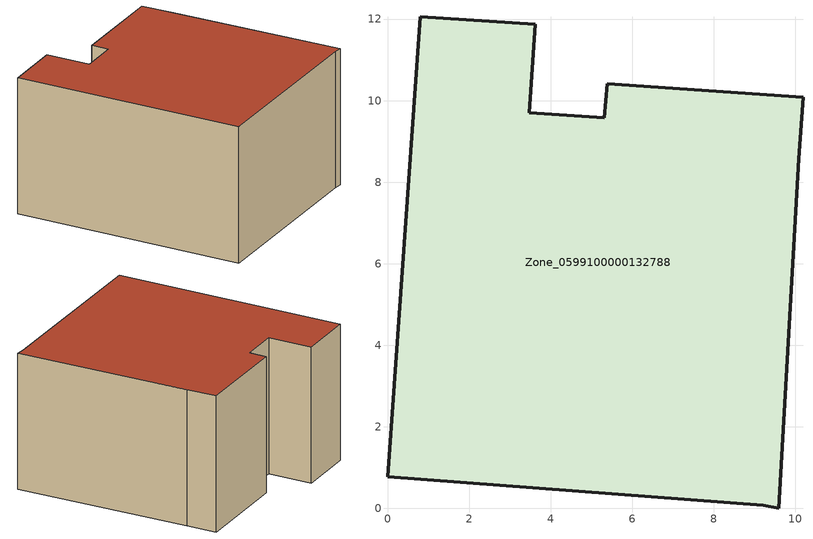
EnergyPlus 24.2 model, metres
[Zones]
Zone_0599100000132788
 floor ground (C_G): 0,0.78 0.8,12.06 3.63,11.87 3.48,9.7 5.32,9.58 5.39,10.42 10.19,10.08 10.09,8.58 9.6,0 9.21,0.08 z0
 wall outside (C_F): 0.8,12.06 0,0.78 9.21,0.08 9.6,0 10.09,8.58 10.19,10.08 5.39,10.42 5.32,9.58 3.48,9.7 3.63,11.87 0.8,12.06 z0:6.77
 roof outside (C_R): 3.63,11.87 0.8,12.06 0,0.78 9.21,0.08 9.6,0 10.09,8.58 10.19,10.08 5.39,10.42 5.32,9.58 3.48,9.7 z6.77
[BUILDING]
Pand.0599100000132788: North Axis=0; Terrain=City; Loads Convergence Tolerance Value=0.04; Temperature Convergence Tolerance Value=0.4; Solar Distribution=FullExterior; Maximum Number of Warmup Days=25; Minimum Number of Warmup Days=1
[Site:Location]
Rotterdam.The.Hague.AP_ZH_NLD Design_Conditions: Latitude=51.96; Longitude=4.45; Time Zone=1; Elevation=-4.5
[SITE:GROUNDTEMPERATURE:BUILDINGSURFACE]
18, 18, 18, 18, 18, 18, 18, 18, 18, 18, 18, 18
[MATERIAL] Thermal Absorptance=0.9; Solar Absorptance=0.7; Visible Absorptance=0.7
Name | Roughness | Thickness | Conductivity | Density | Specific Heat
G.TC.1946-1964 | MediumSmooth | 0.15 | 1 | 540 | 1210
F.TC.1946-1964 | Rough | 0.3 | 0.857143 | 1920 | 840
R.TC.1946-1964 | MediumRough | 0.2 | 0.235294 | 1500 | 1000
[CONSTRUCTION]
C_G: G.TC.1946-1964
C_F: F.TC.1946-1964
C_R: R.TC.1946-1964
[ZONE]
Zone_0599100000132788: Type=1; Multiplier=1; Ceiling Height=Autocalculate; Volume=Autocalculate; Floor Area=autocalculate; Part of Total Floor Area=Yes
[ZONEINFILTRATION:DESIGNFLOWRATE]
Infil_Zone_0599100000132788: Zone or ZoneList or Space or SpaceList=Zone_0599100000132788; Schedule=AlwaysOn; Design Flow Rate Calculation Method=Flow/Area; Flow Rate per Floor Area=0.003; Constant Term Coefficient=1; Temperature Term Coefficient=0; Velocity Term Coefficient=0; Velocity Squared Term Coefficient=0
[HVACTEMPLATE:ZONE:IDEALLOADSAIRSYSTEM]
Zone_0599100000132788: Maximum Heating Supply Air Temperature=50; Minimum Cooling Supply Air Temperature=13; Maximum Heating Supply Air Humidity Ratio=0.0156; Minimum Cooling Supply Air Humidity Ratio=0.0077; Heating Limit=NoLimit; Cooling Limit=NoLimit; Dehumidification Control Type=ConstantSensibleHeatRatio; Cooling Sensible Heat Ratio=0.7; Dehumidification Setpoint=60; Humidification Control Type=None; Humidification Setpoint=30; Outdoor Air Method=None; Outdoor Air Flow Rate per Person=0.00944; Outdoor Air Flow Rate per Zone Floor Area=0; Outdoor Air Flow Rate per Zone=0; Demand Controlled Ventilation Type=None; Outdoor Air Economizer Type=NoEconomizer; Heat Recovery Type=None; Sensible Heat Recovery Effectiveness=0.7; Latent Heat Recovery Effectiveness=0.65
[ZONECONTROL:THERMOSTAT]
ThermostatControl_Zone_0599100000132788: Zone or ZoneList=Zone_0599100000132788; Control Type Schedule=DualSetpointControlType; Control 1=Thermostat_Zone_0599100000132788; Temperature Difference Between Cutout And Setpoint=0
[THERMOSTATSETPOINT:DUALSETPOINT]
Thermostat_Zone_0599100000132788: Heating Setpoint Temperature Schedule=HeatingSetpoint_Zone_0599100000132788; Cooling Setpoint Temperature Schedule=CoolingSetpoint_Zone_0599100000132788
[SCHEDULE:COMPACT]
HeatingSetpoint_Zone_0599100000132788: Through: 12/31, For: AllDays, Until: 24:00, 21
CoolingSetpoint_Zone_0599100000132788: Through: 12/31, For: AllDays, Until: 24:00, 24
DualSetpointControlType: Through: 12/31, For: AllDays, Until: 24:00, 4
AlwaysOn: Through: 12/31, For: AllDays, Until: 24:00, 1
